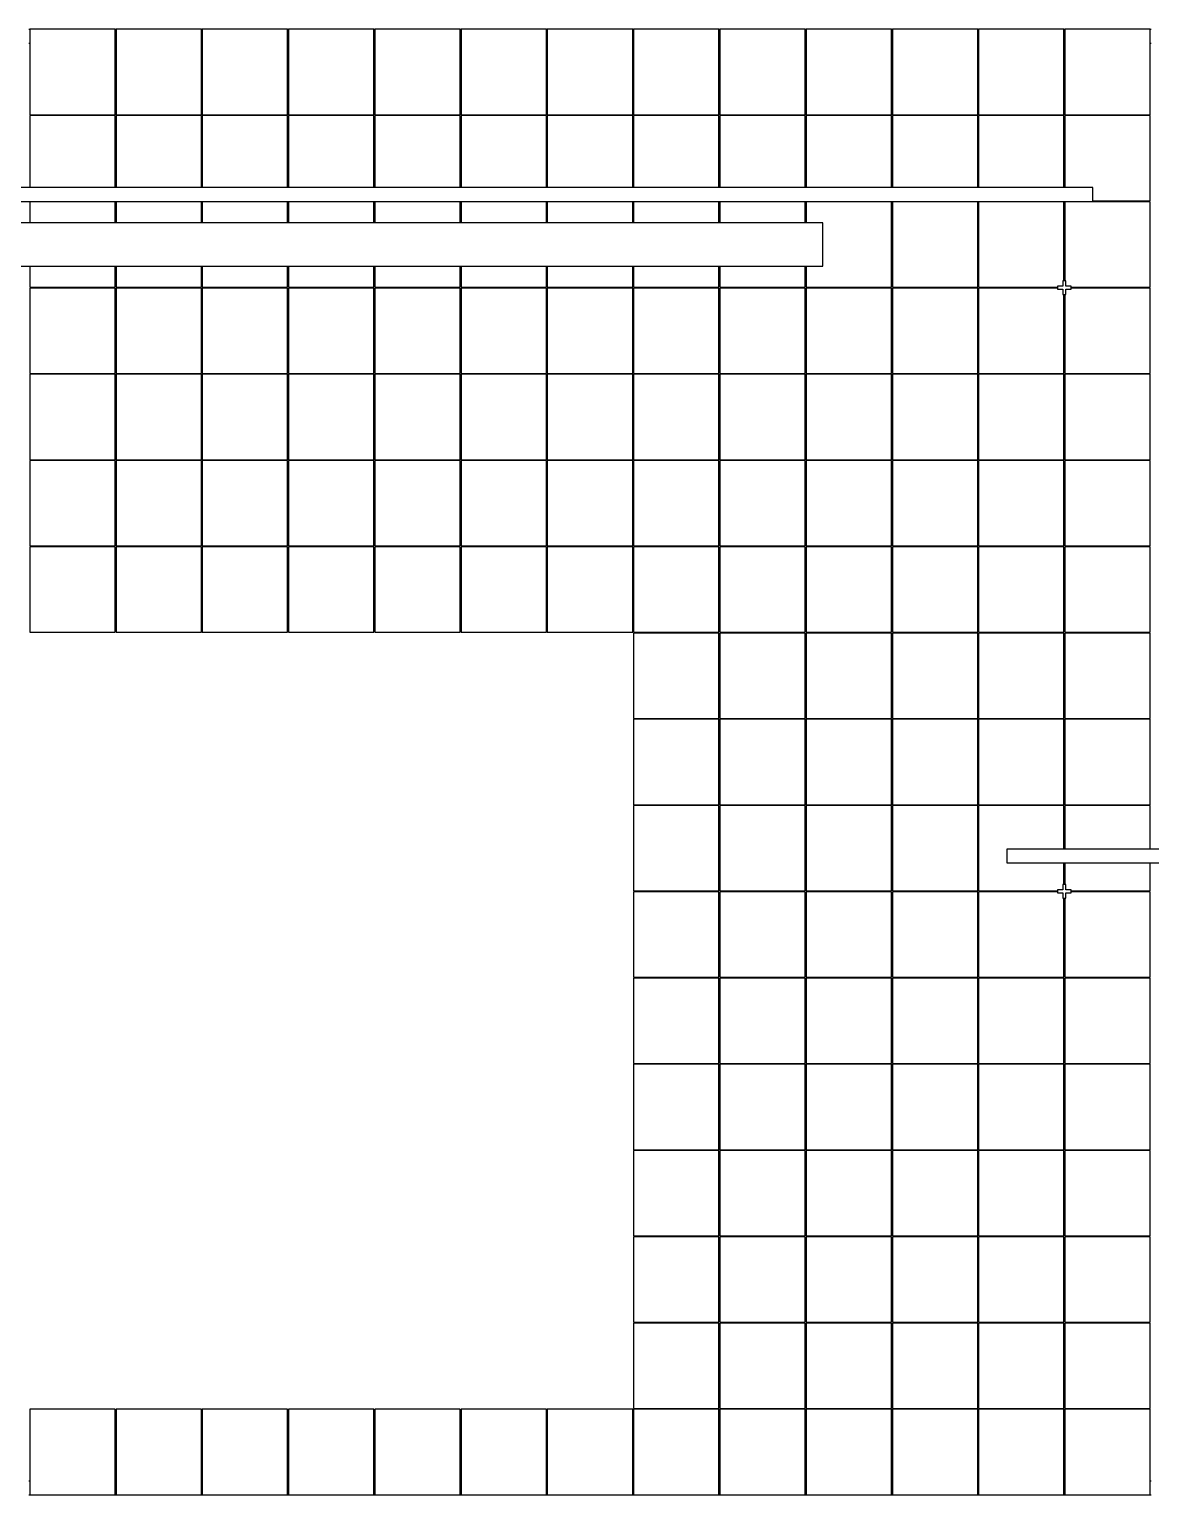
# Model space of a CAD drawing. Extents: x 47005 to 99000, y -15995 to 6160.
# Drawn here: x 61000 to 74000, y -15995 to 995 of the extents above; entities that cross this region are included whole.
import ezdxf

# ---------------------------------------------------------------- set-up
doc = ezdxf.new("R2010")
doc.units = 0
doc.layers.get('0').update_dxf_attribs({"linetype": 'continuous'})

# ---------------------------------------------------------------- blocks, each defined once
blk = doc.blocks.new('SHAPE2DVIEW')
at = {"color": 0}
for p, q in [((60995, 995), (61005, 995)), ((61995, 995), (61005, 995)), ((61005, 995), (61005, 5)), ((61995, 5), (61995, 995)), ((61995, 995), (62005, 995)), ((62995, 995), (62005, 995)), ((62005, 995), (62005, 5)), ((62995, 5), (62995, 995)), ((62995, 995), (63005, 995)), ((63995, 995), (63005, 995)), ((63005, 995), (63005, 5)), ((63995, 5), (63995, 995)), ((63995, 995), (64005, 995)), ((64995, 995), (64005, 995)), ((64005, 995), (64005, 5)), ((64995, 5), (64995, 995)), ((64995, 995), (65005, 995)), ((65995, 995), (65005, 995)), ((65005, 995), (65005, 5)), ((65995, 5), (65995, 995)), ((65995, 995), (66005, 995)), ((66995, 995), (66005, 995)), ((66005, 995), (66005, 5)), ((66995, 5), (66995, 995)), ((66995, 995), (67005, 995)), ((67995, 995), (67005, 995)), ((67005, 995), (67005, 5)), ((67995, 5), (67995, 995)), ((67995, 995), (68005, 995)), ((68995, 995), (68005, 995)), ((68005, 995), (68005, 5)), ((68995, 5), (68995, 995)), ((68995, 995), (69005, 995)), ((69995, 995), (69005, 995)), ((69005, 995), (69005, 5)), ((69995, 5), (69995, 995)), ((69995, 995), (70005, 995)), ((70995, 995), (70005, 995)), ((70005, 995), (70005, 5)), ((70995, 5), (70995, 995)), ((70995, 995), (71005, 995)), ((71995, 995), (71005, 995)), ((71005, 995), (71005, 5)), ((71995, 5), (71995, 995)), ((71995, 995), (72005, 995)), ((72995, 995), (72005, 995)), ((72005, 995), (72005, 5)), ((72995, 5), (72995, 995)), ((72995, 995), (73005, 995)), ((73995, 995), (73005, 995)), ((73005, 995), (73005, 5)), ((73995, 5), (73995, 995)), ((73995, 995), (74005, 995)), ((60995, 835), (61005, 835)), ((61995, 835), (62005, 835)), ((62995, 835), (63005, 835)), ((63995, 835), (64005, 835)), ((64995, 835), (65005, 835)), ((65995, 835), (66005, 835)), ((66995, 835), (67005, 835)), ((67995, 835), (68005, 835)), ((68995, 835), (69005, 835)), ((69995, 835), (70005, 835)), ((70995, 835), (71005, 835)), ((71995, 835), (72005, 835)), ((72995, 835), (73005, 835)), ((73995, 835), (74005, 835)), ((61005, 5), (61995, 5)), ((62005, 5), (62995, 5)), ((63005, 5), (63995, 5)), ((64005, 5), (64995, 5)), ((65005, 5), (65995, 5)), ((66005, 5), (66995, 5)), ((67005, 5), (67995, 5)), ((68005, 5), (68995, 5)), ((69005, 5), (69995, 5)), ((70005, 5), (70995, 5)), ((71005, 5), (71995, 5)), ((72005, 5), (72995, 5)), ((73005, 5), (73995, 5)), ((61995, -5), (61005, -5)), ((61005, -5), (61005, -840)), ((61995, -840), (61995, -5)), ((62995, -5), (62005, -5)), ((62005, -5), (62005, -840)), ((62995, -840), (62995, -5)), ((63995, -5), (63005, -5)), ((63005, -5), (63005, -840)), ((63995, -840), (63995, -5)), ((64995, -5), (64005, -5)), ((64005, -5), (64005, -840)), ((64995, -840), (64995, -5)), ((65995, -5), (65005, -5)), ((65005, -5), (65005, -840)), ((65995, -840), (65995, -5)), ((66995, -5), (66005, -5)), ((66005, -5), (66005, -840)), ((66995, -840), (66995, -5)), ((67995, -5), (67005, -5)), ((67005, -5), (67005, -840)), ((67995, -840), (67995, -5)), ((68995, -5), (68005, -5)), ((68005, -5), (68005, -840)), ((68995, -840), (68995, -5)), ((69995, -5), (69005, -5)), ((69005, -5), (69005, -840)), ((69995, -840), (69995, -5)), ((70995, -5), (70005, -5)), ((70005, -5), (70005, -840)), ((70995, -840), (70995, -5)), ((71995, -5), (71005, -5)), ((71005, -5), (71005, -840)), ((71995, -840), (71995, -5)), ((72995, -5), (72005, -5)), ((72005, -5), (72005, -840)), ((72995, -840), (72995, -5)), ((73995, -5), (73005, -5)), ((73005, -5), (73005, -840)), ((73995, -995), (73995, -5)), ((73330, -840), (54500, -840)), ((73330, -1000), (73330, -840)), ((54500, -1000), (73330, -1000)), ((61995, -1005), (61005, -1005)), ((61005, -1005), (61005, -1250)), ((61995, -1250), (61995, -1005)), ((62995, -1005), (62005, -1005)), ((62005, -1005), (62005, -1250)), ((62995, -1250), (62995, -1005)), ((63995, -1005), (63005, -1005)), ((63005, -1005), (63005, -1250)), ((63995, -1250), (63995, -1005)), ((64995, -1005), (64005, -1005)), ((64005, -1005), (64005, -1250)), ((64995, -1250), (64995, -1005)), ((65995, -1005), (65005, -1005)), ((65005, -1005), (65005, -1250)), ((65995, -1250), (65995, -1005)), ((66995, -1005), (66005, -1005)), ((66005, -1005), (66005, -1250)), ((66995, -1250), (66995, -1005)), ((67995, -1005), (67005, -1005)), ((67005, -1005), (67005, -1250)), ((67995, -1250), (67995, -1005)), ((68995, -1005), (68005, -1005)), ((68005, -1005), (68005, -1250)), ((68995, -1250), (68995, -1005)), ((69995, -1005), (69005, -1005)), ((69005, -1005), (69005, -1250)), ((69995, -1250), (69995, -1005)), ((70995, -1005), (70005, -1005)), ((70005, -1005), (70005, -1250)), ((70995, -1995), (70995, -1005)), ((71995, -1005), (71005, -1005)), ((71005, -1005), (71005, -1995)), ((71995, -1995), (71995, -1005)), ((72995, -1005), (72005, -1005)), ((72005, -1005), (72005, -1995)), ((72995, -1920), (72995, -1005)), ((73995, -1005), (73005, -1005)), ((73005, -1005), (73005, -1920)), ((73330, -995), (73995, -995)), ((73995, -1995), (73995, -1005)), ((70200, -1250), (54800, -1250)), ((70200, -1750), (70200, -1250)), ((54800, -1750), (70200, -1750)), ((61005, -1750), (61005, -1995)), ((61995, -1995), (61995, -1750)), ((62005, -1750), (62005, -1995)), ((62995, -1995), (62995, -1750)), ((63005, -1750), (63005, -1995)), ((63995, -1995), (63995, -1750)), ((64005, -1750), (64005, -1995)), ((64995, -1995), (64995, -1750)), ((65005, -1750), (65005, -1995)), ((65995, -1995), (65995, -1750)), ((66005, -1750), (66005, -1995)), ((66995, -1995), (66995, -1750)), ((67005, -1750), (67005, -1995)), ((67995, -1995), (67995, -1750)), ((68005, -1750), (68005, -1995)), ((68995, -1995), (68995, -1750)), ((69005, -1750), (69005, -1995)), ((69995, -1995), (69995, -1750)), ((70005, -1750), (70005, -1995)), ((61005, -1995), (61995, -1995)), ((61995, -2005), (61005, -2005)), ((61005, -2005), (61005, -2995)), ((61995, -2995), (61995, -2005)), ((62005, -1995), (62995, -1995)), ((62995, -2005), (62005, -2005)), ((62005, -2005), (62005, -2995)), ((62995, -2995), (62995, -2005)), ((63005, -1995), (63995, -1995)), ((63995, -2005), (63005, -2005)), ((63005, -2005), (63005, -2995)), ((63995, -2995), (63995, -2005)), ((64005, -1995), (64995, -1995)), ((64995, -2005), (64005, -2005)), ((64005, -2005), (64005, -2995)), ((64995, -2995), (64995, -2005)), ((65005, -1995), (65995, -1995)), ((65995, -2005), (65005, -2005)), ((65005, -2005), (65005, -2995)), ((65995, -2995), (65995, -2005)), ((66005, -1995), (66995, -1995)), ((66995, -2005), (66005, -2005)), ((66005, -2005), (66005, -2995)), ((66995, -2995), (66995, -2005)), ((67005, -1995), (67995, -1995)), ((67995, -2005), (67005, -2005)), ((67005, -2005), (67005, -2995)), ((67995, -2995), (67995, -2005)), ((68005, -1995), (68995, -1995)), ((68995, -2005), (68005, -2005)), ((68005, -2005), (68005, -2995)), ((68995, -2995), (68995, -2005)), ((69005, -1995), (69995, -1995)), ((69995, -2005), (69005, -2005)), ((69005, -2005), (69005, -2995)), ((69995, -2995), (69995, -2005)), ((70005, -1995), (70995, -1995)), ((70995, -2005), (70005, -2005)), ((70005, -2005), (70005, -2995)), ((70995, -2995), (70995, -2005)), ((71005, -1995), (71995, -1995)), ((71995, -2005), (71005, -2005)), ((71005, -2005), (71005, -2995)), ((71995, -2995), (71995, -2005)), ((72005, -1995), (72920, -1995)), ((72920, -2005), (72005, -2005)), ((72005, -2005), (72005, -2995)), ((72983, -1982), (72920, -1982)), ((72920, -1982), (72920, -2017)), ((72920, -2017), (72983, -2017)), ((72983, -1920), (72983, -1982)), ((73018, -1920), (72983, -1920)), ((72983, -2017), (72983, -2080)), ((73018, -1982), (73018, -1920)), ((73080, -1982), (73018, -1982)), ((73018, -2080), (73018, -2017)), ((73018, -2017), (73080, -2017)), ((73080, -2017), (73080, -1982)), ((73080, -1995), (73995, -1995)), ((73995, -2005), (73080, -2005)), ((73995, -2995), (73995, -2005)), ((72983, -2080), (73018, -2080)), ((72995, -2995), (72995, -2080)), ((73005, -2080), (73005, -2995)), ((61005, -2995), (61995, -2995)), ((61995, -3005), (61005, -3005)), ((61005, -3005), (61005, -3995)), ((61995, -3995), (61995, -3005)), ((62005, -2995), (62995, -2995)), ((62995, -3005), (62005, -3005)), ((62005, -3005), (62005, -3995)), ((62995, -3995), (62995, -3005)), ((63005, -2995), (63995, -2995)), ((63995, -3005), (63005, -3005)), ((63005, -3005), (63005, -3995)), ((63995, -3995), (63995, -3005)), ((64005, -2995), (64995, -2995)), ((64995, -3005), (64005, -3005)), ((64005, -3005), (64005, -3995)), ((64995, -3995), (64995, -3005)), ((65005, -2995), (65995, -2995)), ((65995, -3005), (65005, -3005)), ((65005, -3005), (65005, -3995)), ((65995, -3995), (65995, -3005)), ((66005, -2995), (66995, -2995)), ((66995, -3005), (66005, -3005)), ((66005, -3005), (66005, -3995)), ((66995, -3995), (66995, -3005)), ((67005, -2995), (67995, -2995)), ((67995, -3005), (67005, -3005)), ((67005, -3005), (67005, -3995)), ((67995, -3995), (67995, -3005)), ((68005, -2995), (68995, -2995)), ((68995, -3005), (68005, -3005)), ((68005, -3005), (68005, -3995)), ((68995, -3995), (68995, -3005)), ((69005, -2995), (69995, -2995)), ((69995, -3005), (69005, -3005)), ((69005, -3005), (69005, -3995)), ((69995, -3995), (69995, -3005)), ((70005, -2995), (70995, -2995)), ((70995, -3005), (70005, -3005)), ((70005, -3005), (70005, -3995)), ((70995, -3995), (70995, -3005)), ((71005, -2995), (71995, -2995)), ((71995, -3005), (71005, -3005)), ((71005, -3005), (71005, -3995)), ((71995, -3995), (71995, -3005)), ((72005, -2995), (72995, -2995)), ((72995, -3005), (72005, -3005)), ((72005, -3005), (72005, -3995)), ((72995, -3995), (72995, -3005)), ((73005, -2995), (73995, -2995)), ((73995, -3005), (73005, -3005)), ((73005, -3005), (73005, -3995)), ((73995, -3995), (73995, -3005)), ((61005, -3995), (61995, -3995)), ((61995, -4005), (61005, -4005)), ((61005, -4005), (61005, -4995)), ((61995, -4995), (61995, -4005)), ((62005, -3995), (62995, -3995)), ((62995, -4005), (62005, -4005)), ((62005, -4005), (62005, -4995)), ((62995, -4995), (62995, -4005)), ((63005, -3995), (63995, -3995)), ((63995, -4005), (63005, -4005)), ((63005, -4005), (63005, -4995)), ((63995, -4995), (63995, -4005)), ((64005, -3995), (64995, -3995)), ((64995, -4005), (64005, -4005)), ((64005, -4005), (64005, -4995)), ((64995, -4995), (64995, -4005)), ((65005, -3995), (65995, -3995)), ((65995, -4005), (65005, -4005)), ((65005, -4005), (65005, -4995)), ((65995, -4995), (65995, -4005)), ((66005, -3995), (66995, -3995)), ((66995, -4005), (66005, -4005)), ((66005, -4005), (66005, -4995)), ((66995, -4995), (66995, -4005)), ((67005, -3995), (67995, -3995)), ((67995, -4005), (67005, -4005)), ((67005, -4005), (67005, -4995)), ((67995, -4995), (67995, -4005)), ((68005, -3995), (68995, -3995)), ((68995, -4005), (68005, -4005)), ((68005, -4005), (68005, -4995)), ((68995, -4995), (68995, -4005)), ((69005, -3995), (69995, -3995)), ((69995, -4005), (69005, -4005)), ((69005, -4005), (69005, -4995)), ((69995, -4995), (69995, -4005)), ((70005, -3995), (70995, -3995)), ((70995, -4005), (70005, -4005)), ((70005, -4005), (70005, -4995)), ((70995, -4995), (70995, -4005)), ((71005, -3995), (71995, -3995)), ((71995, -4005), (71005, -4005)), ((71005, -4005), (71005, -4995)), ((71995, -4995), (71995, -4005)), ((72005, -3995), (72995, -3995)), ((72995, -4005), (72005, -4005)), ((72005, -4005), (72005, -4995)), ((72995, -4995), (72995, -4005)), ((73005, -3995), (73995, -3995)), ((73995, -4005), (73005, -4005)), ((73005, -4005), (73005, -4995)), ((73995, -4995), (73995, -4005)), ((61005, -4995), (61995, -4995)), ((61995, -5005), (61005, -5005)), ((61005, -5005), (61005, -5995)), ((61995, -5995), (61995, -5005)), ((62005, -4995), (62995, -4995)), ((62995, -5005), (62005, -5005)), ((62005, -5005), (62005, -5995)), ((62995, -5995), (62995, -5005)), ((63005, -4995), (63995, -4995)), ((63995, -5005), (63005, -5005)), ((63005, -5005), (63005, -5995)), ((63995, -5995), (63995, -5005)), ((64005, -4995), (64995, -4995)), ((64995, -5005), (64005, -5005)), ((64005, -5005), (64005, -5995)), ((64995, -5995), (64995, -5005)), ((65005, -4995), (65995, -4995)), ((65995, -5005), (65005, -5005)), ((65005, -5005), (65005, -5995)), ((65995, -5995), (65995, -5005)), ((66005, -4995), (66995, -4995)), ((66995, -5005), (66005, -5005)), ((66005, -5005), (66005, -5995)), ((66995, -5995), (66995, -5005)), ((67005, -4995), (67995, -4995)), ((67995, -5005), (67005, -5005)), ((67005, -5005), (67005, -5995)), ((67995, -5995), (67995, -5005)), ((68005, -4995), (68995, -4995)), ((68995, -5005), (68005, -5005)), ((68005, -5005), (68005, -5995)), ((68995, -5995), (68995, -5005)), ((69005, -4995), (69995, -4995)), ((69995, -5005), (69005, -5005)), ((69005, -5005), (69005, -5995)), ((69995, -5995), (69995, -5005)), ((70005, -4995), (70995, -4995)), ((70995, -5005), (70005, -5005)), ((70005, -5005), (70005, -5995)), ((70995, -5995), (70995, -5005)), ((71005, -4995), (71995, -4995)), ((71995, -5005), (71005, -5005)), ((71005, -5005), (71005, -5995)), ((71995, -5995), (71995, -5005)), ((72005, -4995), (72995, -4995)), ((72995, -5005), (72005, -5005)), ((72005, -5005), (72005, -5995)), ((72995, -5995), (72995, -5005)), ((73005, -4995), (73995, -4995)), ((73995, -5005), (73005, -5005)), ((73005, -5005), (73005, -5995)), ((73995, -5995), (73995, -5005)), ((61005, -5995), (61995, -5995)), ((62005, -5995), (62995, -5995)), ((63005, -5995), (63995, -5995)), ((64005, -5995), (64995, -5995)), ((65005, -5995), (65995, -5995)), ((66005, -5995), (66995, -5995)), ((67005, -5995), (67995, -5995)), ((68005, -5995), (68995, -5995)), ((68995, -6005), (68005, -6005)), ((68005, -6005), (68005, -6995)), ((68995, -6995), (68995, -6005)), ((69005, -5995), (69995, -5995)), ((69995, -6005), (69005, -6005)), ((69005, -6005), (69005, -6995)), ((69995, -6995), (69995, -6005)), ((70005, -5995), (70995, -5995)), ((70995, -6005), (70005, -6005)), ((70005, -6005), (70005, -6995)), ((70995, -6995), (70995, -6005)), ((71005, -5995), (71995, -5995)), ((71995, -6005), (71005, -6005)), ((71005, -6005), (71005, -6995)), ((71995, -6995), (71995, -6005)), ((72005, -5995), (72995, -5995)), ((72995, -6005), (72005, -6005)), ((72005, -6005), (72005, -6995)), ((72995, -6995), (72995, -6005)), ((73005, -5995), (73995, -5995)), ((73995, -6005), (73005, -6005)), ((73005, -6005), (73005, -6995)), ((73995, -6995), (73995, -6005)), ((68005, -6995), (68995, -6995)), ((68995, -7005), (68005, -7005)), ((68005, -7005), (68005, -7995)), ((68995, -7995), (68995, -7005)), ((69005, -6995), (69995, -6995)), ((69995, -7005), (69005, -7005)), ((69005, -7005), (69005, -7995)), ((69995, -7995), (69995, -7005)), ((70005, -6995), (70995, -6995)), ((70995, -7005), (70005, -7005)), ((70005, -7005), (70005, -7995)), ((70995, -7995), (70995, -7005)), ((71005, -6995), (71995, -6995)), ((71995, -7005), (71005, -7005)), ((71005, -7005), (71005, -7995)), ((71995, -7995), (71995, -7005)), ((72005, -6995), (72995, -6995)), ((72995, -7005), (72005, -7005)), ((72005, -7005), (72005, -7995)), ((72995, -7995), (72995, -7005)), ((73005, -6995), (73995, -6995)), ((73995, -7005), (73005, -7005)), ((73005, -7005), (73005, -7995)), ((73995, -7995), (73995, -7005)), ((68005, -7995), (68995, -7995)), ((68995, -8005), (68005, -8005)), ((68005, -8005), (68005, -8995)), ((68995, -8995), (68995, -8005)), ((69005, -7995), (69995, -7995)), ((69995, -8005), (69005, -8005)), ((69005, -8005), (69005, -8995)), ((69995, -8995), (69995, -8005)), ((70005, -7995), (70995, -7995)), ((70995, -8005), (70005, -8005)), ((70005, -8005), (70005, -8995)), ((70995, -8995), (70995, -8005)), ((71005, -7995), (71995, -7995)), ((71995, -8005), (71005, -8005)), ((71005, -8005), (71005, -8995)), ((71995, -8995), (71995, -8005)), ((72005, -7995), (72995, -7995)), ((72995, -8005), (72005, -8005)), ((72005, -8005), (72005, -8995)), ((72995, -8510), (72995, -8005)), ((73005, -7995), (73995, -7995)), ((73995, -8005), (73005, -8005)), ((73005, -8005), (73005, -8510)), ((73995, -8510), (73995, -8005)), ((72333, -8510), (72333, -8670)), ((79667, -8510), (72333, -8510)), ((72333, -8670), (79667, -8670)), ((72995, -8920), (72995, -8670)), ((73005, -8670), (73005, -8920)), ((73995, -8995), (73995, -8670)), ((68005, -8995), (68995, -8995)), ((69005, -8995), (69995, -8995)), ((70005, -8995), (70995, -8995)), ((71005, -8995), (71995, -8995)), ((72005, -8995), (72920, -8995)), ((72983, -8982), (72920, -8982)), ((72920, -8982), (72920, -9017)), ((72983, -8920), (72983, -8982)), ((73018, -8920), (72983, -8920)), ((73018, -8982), (73018, -8920)), ((73080, -8982), (73018, -8982)), ((73080, -9017), (73080, -8982)), ((73080, -8995), (73995, -8995)), ((68995, -9005), (68005, -9005)), ((68005, -9005), (68005, -9995)), ((68995, -9995), (68995, -9005)), ((69995, -9005), (69005, -9005)), ((69005, -9005), (69005, -9995)), ((69995, -9995), (69995, -9005)), ((70995, -9005), (70005, -9005)), ((70005, -9005), (70005, -9995)), ((70995, -9995), (70995, -9005)), ((71995, -9005), (71005, -9005)), ((71005, -9005), (71005, -9995)), ((71995, -9995), (71995, -9005)), ((72920, -9005), (72005, -9005)), ((72005, -9005), (72005, -9995)), ((72920, -9017), (72983, -9017)), ((72983, -9017), (72983, -9080)), ((72983, -9080), (73018, -9080)), ((72995, -9995), (72995, -9080)), ((73005, -9080), (73005, -9995)), ((73018, -9080), (73018, -9017)), ((73018, -9017), (73080, -9017)), ((73995, -9005), (73080, -9005)), ((73995, -9995), (73995, -9005)), ((68005, -9995), (68995, -9995)), ((68995, -10005), (68005, -10005)), ((68005, -10005), (68005, -10995)), ((68995, -10995), (68995, -10005)), ((69005, -9995), (69995, -9995)), ((69995, -10005), (69005, -10005)), ((69005, -10005), (69005, -10995)), ((69995, -10995), (69995, -10005)), ((70005, -9995), (70995, -9995)), ((70995, -10005), (70005, -10005)), ((70005, -10005), (70005, -10995)), ((70995, -10995), (70995, -10005)), ((71005, -9995), (71995, -9995)), ((71995, -10005), (71005, -10005)), ((71005, -10005), (71005, -10995)), ((71995, -10995), (71995, -10005)), ((72005, -9995), (72995, -9995)), ((72995, -10005), (72005, -10005)), ((72005, -10005), (72005, -10995)), ((72995, -10995), (72995, -10005)), ((73005, -9995), (73995, -9995)), ((73995, -10005), (73005, -10005)), ((73005, -10005), (73005, -10995)), ((73995, -10995), (73995, -10005)), ((68005, -10995), (68995, -10995)), ((68995, -11005), (68005, -11005)), ((68005, -11005), (68005, -11995)), ((68995, -11995), (68995, -11005)), ((69005, -10995), (69995, -10995)), ((69995, -11005), (69005, -11005)), ((69005, -11005), (69005, -11995)), ((69995, -11995), (69995, -11005)), ((70005, -10995), (70995, -10995)), ((70995, -11005), (70005, -11005)), ((70005, -11005), (70005, -11995)), ((70995, -11995), (70995, -11005)), ((71005, -10995), (71995, -10995)), ((71995, -11005), (71005, -11005)), ((71005, -11005), (71005, -11995)), ((71995, -11995), (71995, -11005)), ((72005, -10995), (72995, -10995)), ((72995, -11005), (72005, -11005)), ((72005, -11005), (72005, -11995)), ((72995, -11995), (72995, -11005)), ((73005, -10995), (73995, -10995)), ((73995, -11005), (73005, -11005)), ((73005, -11005), (73005, -11995)), ((73995, -11995), (73995, -11005)), ((68005, -11995), (68995, -11995)), ((68995, -12005), (68005, -12005)), ((68005, -12005), (68005, -12995)), ((68995, -12995), (68995, -12005)), ((69005, -11995), (69995, -11995)), ((69995, -12005), (69005, -12005)), ((69005, -12005), (69005, -12995)), ((69995, -12995), (69995, -12005)), ((70005, -11995), (70995, -11995)), ((70995, -12005), (70005, -12005)), ((70005, -12005), (70005, -12995)), ((70995, -12995), (70995, -12005)), ((71005, -11995), (71995, -11995)), ((71995, -12005), (71005, -12005)), ((71005, -12005), (71005, -12995)), ((71995, -12995), (71995, -12005)), ((72005, -11995), (72995, -11995)), ((72995, -12005), (72005, -12005)), ((72005, -12005), (72005, -12995)), ((72995, -12995), (72995, -12005)), ((73005, -11995), (73995, -11995)), ((73995, -12005), (73005, -12005)), ((73005, -12005), (73005, -12995)), ((73995, -12995), (73995, -12005)), ((68005, -12995), (68995, -12995)), ((68995, -13005), (68005, -13005)), ((68005, -13005), (68005, -13995)), ((68995, -13995), (68995, -13005)), ((69005, -12995), (69995, -12995)), ((69995, -13005), (69005, -13005)), ((69005, -13005), (69005, -13995)), ((69995, -13995), (69995, -13005)), ((70005, -12995), (70995, -12995)), ((70995, -13005), (70005, -13005)), ((70005, -13005), (70005, -13995)), ((70995, -13995), (70995, -13005)), ((71005, -12995), (71995, -12995)), ((71995, -13005), (71005, -13005)), ((71005, -13005), (71005, -13995)), ((71995, -13995), (71995, -13005)), ((72005, -12995), (72995, -12995)), ((72995, -13005), (72005, -13005)), ((72005, -13005), (72005, -13995)), ((72995, -13995), (72995, -13005)), ((73005, -12995), (73995, -12995)), ((73995, -13005), (73005, -13005)), ((73005, -13005), (73005, -13995)), ((73995, -13995), (73995, -13005)), ((68005, -13995), (68995, -13995)), ((68995, -14005), (68005, -14005)), ((68005, -14005), (68005, -14995)), ((68995, -14995), (68995, -14005)), ((69005, -13995), (69995, -13995)), ((69995, -14005), (69005, -14005)), ((69005, -14005), (69005, -14995)), ((69995, -14995), (69995, -14005)), ((70005, -13995), (70995, -13995)), ((70995, -14005), (70005, -14005)), ((70005, -14005), (70005, -14995)), ((70995, -14995), (70995, -14005)), ((71005, -13995), (71995, -13995)), ((71995, -14005), (71005, -14005)), ((71005, -14005), (71005, -14995)), ((71995, -14995), (71995, -14005)), ((72005, -13995), (72995, -13995)), ((72995, -14005), (72005, -14005)), ((72005, -14005), (72005, -14995)), ((72995, -14995), (72995, -14005)), ((73005, -13995), (73995, -13995)), ((73995, -14005), (73005, -14005)), ((73005, -14005), (73005, -14995)), ((73995, -14995), (73995, -14005)), ((61995, -15005), (61005, -15005)), ((61005, -15005), (61005, -15995)), ((61995, -15995), (61995, -15005)), ((62995, -15005), (62005, -15005)), ((62005, -15005), (62005, -15995)), ((62995, -15995), (62995, -15005)), ((63995, -15005), (63005, -15005)), ((63005, -15005), (63005, -15995)), ((63995, -15995), (63995, -15005)), ((64995, -15005), (64005, -15005)), ((64005, -15005), (64005, -15995)), ((64995, -15995), (64995, -15005)), ((65995, -15005), (65005, -15005)), ((65005, -15005), (65005, -15995)), ((65995, -15995), (65995, -15005)), ((66995, -15005), (66005, -15005)), ((66005, -15005), (66005, -15995)), ((66995, -15995), (66995, -15005)), ((67995, -15005), (67005, -15005)), ((67005, -15005), (67005, -15995)), ((67995, -15995), (67995, -15005)), ((68005, -14995), (68995, -14995)), ((68995, -15005), (68005, -15005)), ((68005, -15005), (68005, -15995)), ((68995, -15995), (68995, -15005)), ((69005, -14995), (69995, -14995)), ((69995, -15005), (69005, -15005)), ((69005, -15005), (69005, -15995)), ((69995, -15995), (69995, -15005)), ((70005, -14995), (70995, -14995)), ((70995, -15005), (70005, -15005)), ((70005, -15005), (70005, -15995)), ((70995, -15995), (70995, -15005)), ((71005, -14995), (71995, -14995)), ((71995, -15005), (71005, -15005)), ((71005, -15005), (71005, -15995)), ((71995, -15995), (71995, -15005)), ((72005, -14995), (72995, -14995)), ((72995, -15005), (72005, -15005)), ((72005, -15005), (72005, -15995)), ((72995, -15995), (72995, -15005)), ((73005, -14995), (73995, -14995)), ((73995, -15005), (73005, -15005)), ((73005, -15005), (73005, -15995)), ((73995, -15995), (73995, -15005)), ((60995, -15835), (61005, -15835)), ((61995, -15835), (62005, -15835)), ((62995, -15835), (63005, -15835)), ((63995, -15835), (64005, -15835)), ((64995, -15835), (65005, -15835)), ((65995, -15835), (66005, -15835)), ((66995, -15835), (67005, -15835)), ((67995, -15835), (68005, -15835)), ((68995, -15835), (69005, -15835)), ((69995, -15835), (70005, -15835)), ((70995, -15835), (71005, -15835)), ((71995, -15835), (72005, -15835)), ((72995, -15835), (73005, -15835)), ((73995, -15835), (74005, -15835)), ((60995, -15995), (61005, -15995)), ((61005, -15995), (61995, -15995)), ((61995, -15995), (62005, -15995)), ((62005, -15995), (62995, -15995)), ((62995, -15995), (63005, -15995)), ((63005, -15995), (63995, -15995)), ((63995, -15995), (64005, -15995)), ((64005, -15995), (64995, -15995)), ((64995, -15995), (65005, -15995)), ((65005, -15995), (65995, -15995)), ((65995, -15995), (66005, -15995)), ((66005, -15995), (66995, -15995)), ((66995, -15995), (67005, -15995)), ((67005, -15995), (67995, -15995)), ((67995, -15995), (68005, -15995)), ((68005, -15995), (68995, -15995)), ((68995, -15995), (69005, -15995)), ((69005, -15995), (69995, -15995)), ((69995, -15995), (70005, -15995)), ((70005, -15995), (70995, -15995)), ((70995, -15995), (71005, -15995)), ((71005, -15995), (71995, -15995)), ((71995, -15995), (72005, -15995)), ((72005, -15995), (72995, -15995)), ((72995, -15995), (73005, -15995)), ((73005, -15995), (73995, -15995)), ((73995, -15995), (74005, -15995))]:
    blk.add_line(p, q, dxfattribs=at)
blk = doc.blocks.new('SHAPE2DVIEW001')
at = {"color": 0}
for p, q in [((73330, -840), (54500, -840)), ((73330, -1000), (73330, -840)), ((54500, -1000), (73330, -1000)), ((72983, -1982), (72920, -1982)), ((72920, -1982), (72920, -2017)), ((72920, -2017), (72983, -2017)), ((73018, -1920), (72983, -1920)), ((72983, -1920), (72983, -1982)), ((72983, -2017), (72983, -2080)), ((73018, -1982), (73018, -1920)), ((73080, -1982), (73018, -1982)), ((73018, -2080), (73018, -2017)), ((73018, -2017), (73080, -2017)), ((73080, -2017), (73080, -1982)), ((72983, -2080), (73018, -2080)), ((79667, -8510), (72333, -8510)), ((72333, -8510), (72333, -8670)), ((72333, -8670), (79667, -8670)), ((72983, -8982), (72920, -8982)), ((72920, -8982), (72920, -9017)), ((73018, -8920), (72983, -8920)), ((72983, -8920), (72983, -8982)), ((73018, -8982), (73018, -8920)), ((73080, -8982), (73018, -8982)), ((73080, -9017), (73080, -8982)), ((72920, -9017), (72983, -9017)), ((72983, -9017), (72983, -9080)), ((72983, -9080), (73018, -9080)), ((73018, -9080), (73018, -9017)), ((73018, -9017), (73080, -9017))]:
    blk.add_line(p, q, dxfattribs=at)

msp = doc.modelspace()

# ---------------------------------------------------------------- block references
at = {"color": 0}
for name in ['SHAPE2DVIEW', 'SHAPE2DVIEW001']:
    msp.add_blockref(name, (0, 0), dxfattribs=at)

doc.saveas('drawing.dxf')
